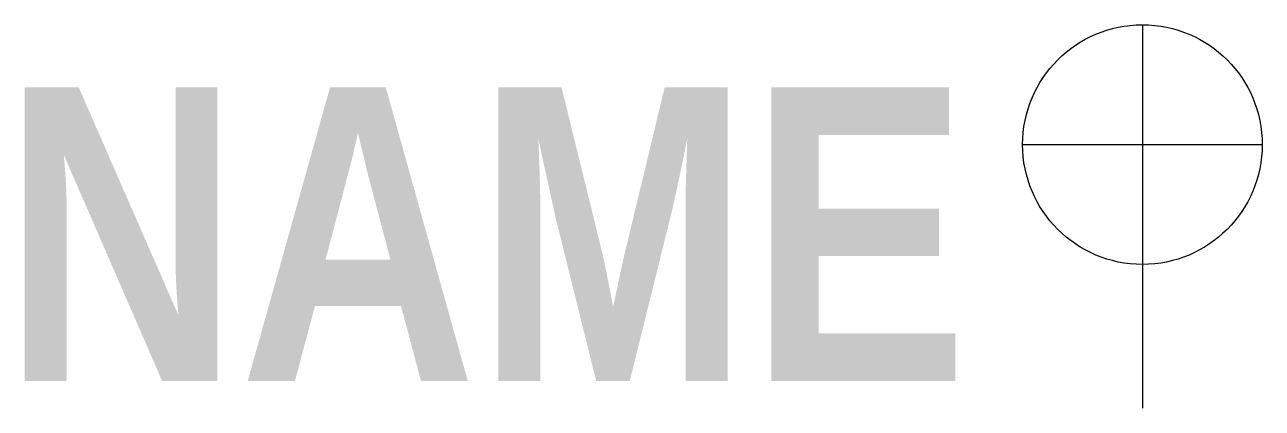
# Model space of a CAD drawing. Header units: millimetres. Extents: x -11.4 to 1.2, y -2.7 to 1.2.
import ezdxf
from ezdxf.enums import TextEntityAlignment as Align

# ---------------------------------------------------------------- set-up
doc = ezdxf.new("R2010")
doc.units = ezdxf.units.MM
doc.styles.add('LABEL', font='sanssb__.ttf', dxfattribs={"width": 0.8, "height": 1.6})

msp = doc.modelspace()

# ---------------------------------------------------------------- linework, layer by layer
at = {"color": 4, "linetype": 'Continuous'}
for p, q in [((0, 1.225), (0, -2.695)), ((-1.225, 0), (1.225, 0))]:
    msp.add_line(p, q, dxfattribs=at)
msp.add_circle((0, 0), 1.225, dxfattribs=at)

# ---------------------------------------------------------------- texts
at = {"color": 4, "linetype": 'Continuous', "style": 'LABEL', "width": 0.8}
msp.add_attdef('NAME', text='NAME', height=3, dxfattribs=at).set_placement((-1.781, -2.415), align=Align.RIGHT)

doc.saveas('drawing.dxf')
